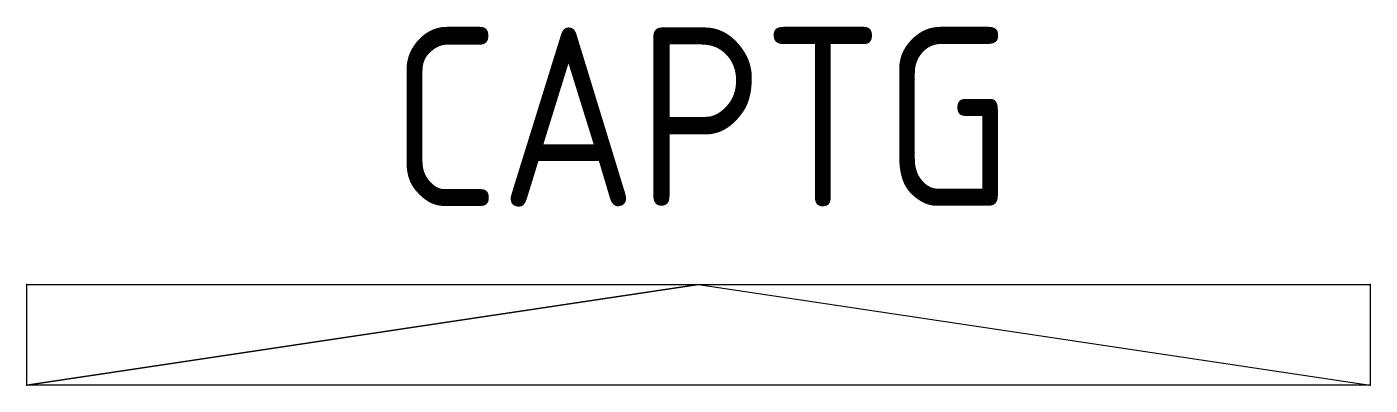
# Model space of a CAD drawing. Extents: x 0 to 30, y 0 to 8.
import ezdxf
from ezdxf.enums import TextEntityAlignment as Align

# ---------------------------------------------------------------- set-up
doc = ezdxf.new("R2010")
doc.units = 0
doc.header["$LTSCALE"] = 0.375
doc.header["$MEASUREMENT"] = 0
for name, color, linetype in [('A-FURN-P-PNLS-42', 3, 'Continuous'), ('A-FURN-P-PNLS-42-T', 3, 'Continuous'), ('A-FURN-P-POWR', 5, 'Continuous')]:
    doc.layers.add(name, color=color, linetype=linetype)
doc.styles.add('Notes', font='architxt.shx')

msp = doc.modelspace()

# ---------------------------------------------------------------- linework, layer by layer
at = {"layer": 'A-FURN-P-PNLS-42'}
for p, q in [((0, 0), (0, 2.25)), ((0, 2.25), (30, 2.25)), ((30, 2.25), (30, 0)), ((30, 0), (0, 0))]:
    msp.add_line(p, q, dxfattribs=at)
for p in [(0, 2.25), (30, 2.25), (0, 0), (30, 0)]:
    msp.add_point(p, dxfattribs=at)
at = {"layer": 'A-FURN-P-POWR'}
for p, q in [((0, 0), (15, 2.25)), ((15, 2.25), (0, 0)), ((15, 2.25), (30, 0))]:
    msp.add_line(p, q, dxfattribs=at)

# ---------------------------------------------------------------- texts
at = {"layer": 'A-FURN-P-PNLS-42-T', "style": 'Notes'}
msp.add_attdef('CAPTG', text='30/42', height=4, dxfattribs=at).set_placement((15.062, 4), align=Align.CENTER)
at = {"layer": 'A-FURN-P-PNLS-42-T', "style": 'Notes', "flags": 1}
for tag, s in [('CAPPN', '98013P3'), ('CAPMG', 'STC'), ('CAPMC', 'SCT'), ('CAPQT', '1'), ('CAPDH', '0.000000'), ('CAPGC', '')]:
    msp.add_attdef(tag, (0, 0), s, height=0.001, dxfattribs=at)

doc.saveas('drawing.dxf')
